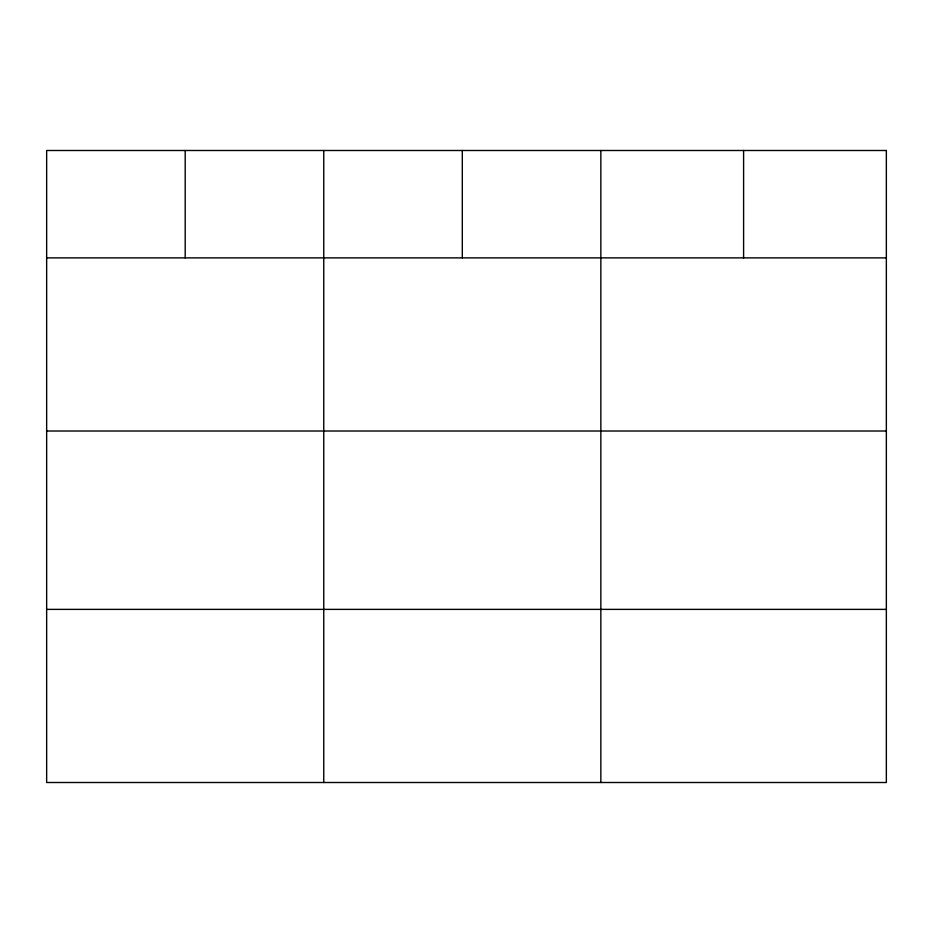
<?xml version="1.0" encoding="UTF-8"?>
<svg xmlns="http://www.w3.org/2000/svg" width="933" height="933" viewBox="0 0 933 933"><rect width="100%" height="100%" fill="white"/><g stroke="black" fill="none" stroke-linecap="round" stroke-linejoin="round"><path stroke-width="1.4" d="M46.65 257.881L886.35 257.881M46.65 431.011L886.35 431.011M46.65 609.377L886.35 609.377M743.601 150.493L743.601 257.881M600.852 150.493L600.852 782.507M462.301 150.493L462.301 257.881M323.751 150.493L323.751 782.507M185.201 150.493L185.201 257.881M886.35 150.493L46.65 150.493L46.65 782.507L886.35 782.507L886.35 150.493"/></g></svg>
